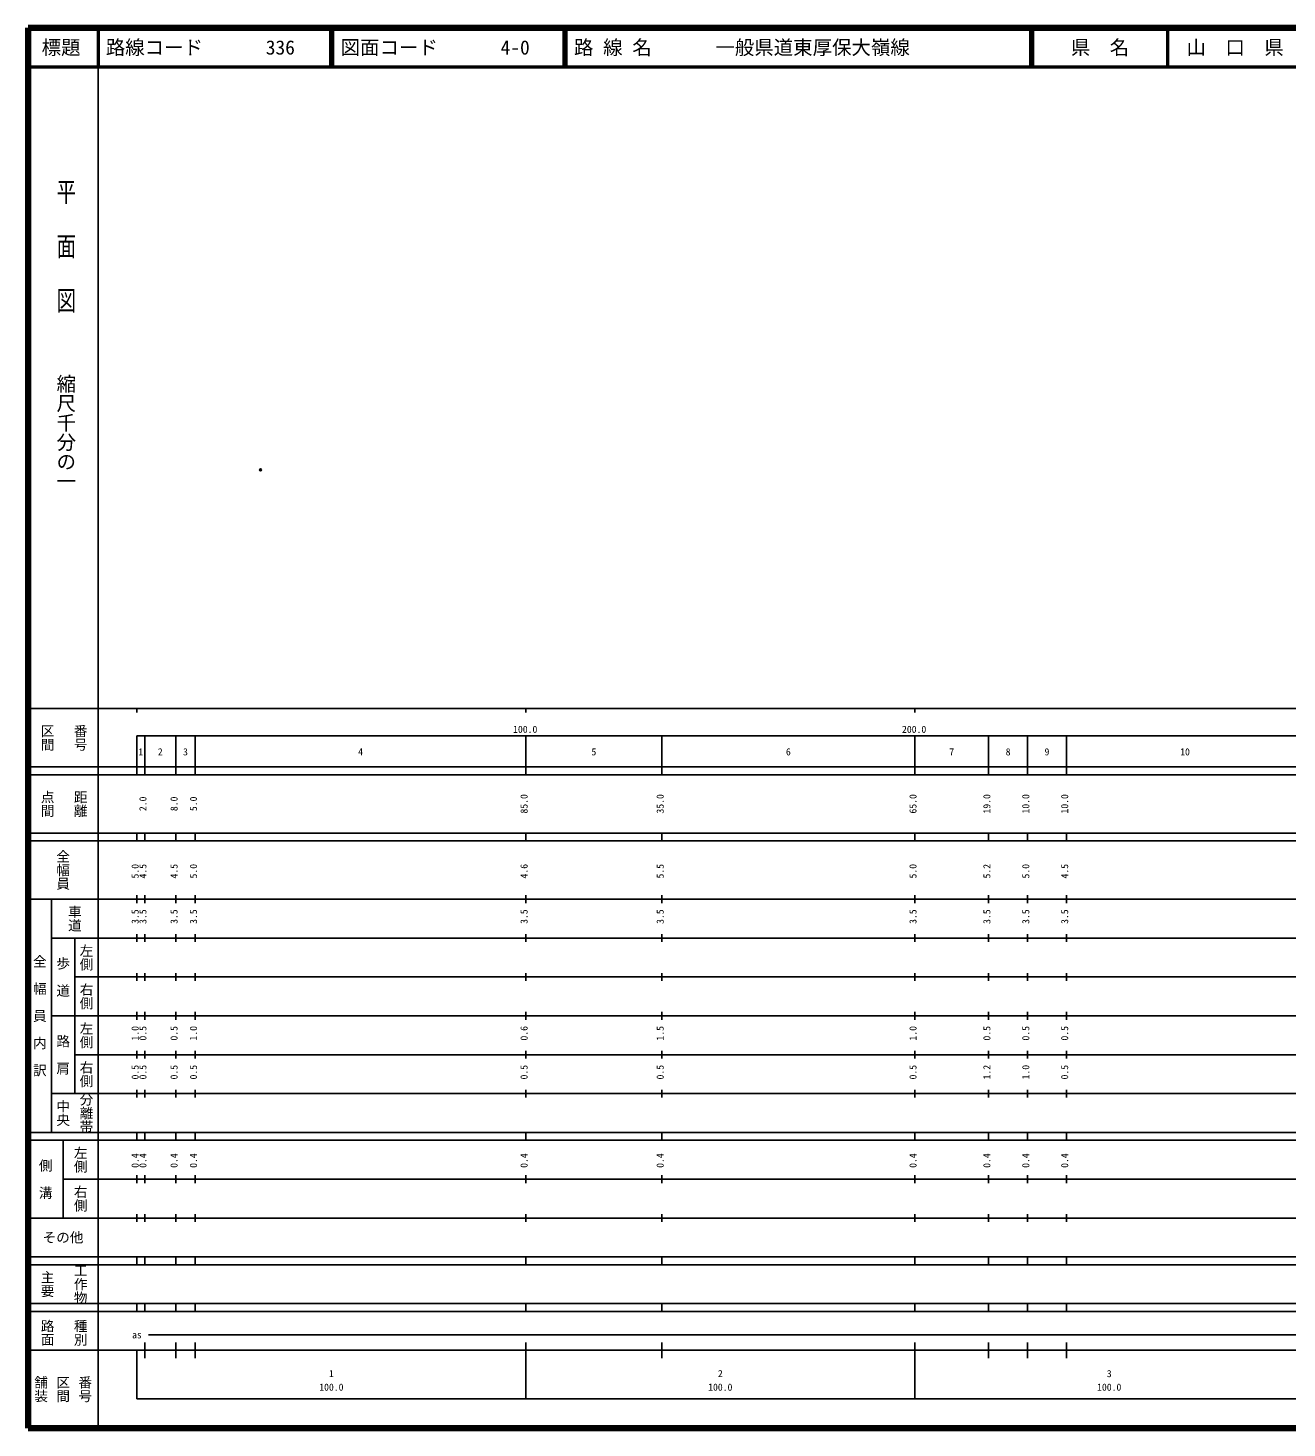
# Model space of a CAD drawing. Units: millimetres on the paper. Extents: x 40 to 680, y 20 to 380.
# Drawn here: x 40 to 363.7, y 20 to 380 of the extents above; entities that cross this region are included whole.
import ezdxf
from ezdxf.enums import TextEntityAlignment as Align

# ---------------------------------------------------------------- set-up
doc = ezdxf.new("R2010")
doc.units = ezdxf.units.MM
doc.header["$PDMODE"] = 32
doc.header["$PDSIZE"] = 0.5
doc.layers.add('M-OTRS', color=6, linetype='Continuous')
doc.layers.add('M-TTL-TXT', color=7, linetype='Continuous')
for name, color, linetype, lineweight in [('M-TTL', 2, 'Continuous', 140), ('M-TTL-BAND', 7, 'Continuous', 25), ('M-TTL-LINE', 7, 'Continuous', 50)]:
    doc.layers.add(name, color=color, linetype=linetype, lineweight=lineweight)
doc.styles.add('@ＭＳ ゴシック', font='')
doc.styles.add('ＭＳ ゴシック', font='')
doc.styles.get('@ＭＳ ゴシック').set_extended_font_data('@MS Gothic')
doc.styles.get('ＭＳ ゴシック').set_extended_font_data('MS Gothic')

msp = doc.modelspace()

# ---------------------------------------------------------------- linework, layer by layer
at = {"layer": 'M-OTRS'}
msp.add_point((99.796, 266.38), dxfattribs=at)
at = {"layer": 'M-TTL'}
for p, q in [((40, 380), (40, 20)), ((680, 380), (40, 380)), ((40, 20), (680, 20))]:
    msp.add_line(p, q, dxfattribs=at)
at = {"layer": 'M-TTL-BAND'}
for p, q in [((58, 370), (58, 20)), ((40, 205), (579, 205)), ((68, 205), (68, 204)), ((168, 205), (168, 204)), ((268, 205), (268, 204)), ((68, 198), (579, 198)), ((68, 198), (68, 188)), ((70, 188), (70, 198)), ((78, 188), (78, 198)), ((83, 188), (83, 198)), ((168, 188), (168, 198)), ((203, 188), (203, 198)), ((268, 188), (268, 198)), ((287, 188), (287, 198)), ((297, 188), (297, 198)), ((307, 188), (307, 198)), ((40, 190), (579, 190)), ((40, 188), (579, 188)), ((40, 173), (579, 173)), ((68, 171), (68, 173)), ((70, 171), (70, 173)), ((78, 171), (78, 173)), ((83, 171), (83, 173)), ((168, 171), (168, 173)), ((203, 171), (203, 173)), ((268, 171), (268, 173)), ((287, 171), (287, 173)), ((297, 171), (297, 173)), ((307, 171), (307, 173)), ((40, 171), (579, 171)), ((40, 156), (579, 156)), ((46, 96), (46, 156)), ((68, 155), (68, 157)), ((70, 155), (70, 157)), ((78, 155), (78, 157)), ((83, 155), (83, 157)), ((168, 155), (168, 157)), ((203, 155), (203, 157)), ((268, 155), (268, 157)), ((287, 155), (287, 157)), ((297, 155), (297, 157)), ((307, 155), (307, 157)), ((46, 146), (579, 146)), ((52, 146), (52, 106)), ((68, 145), (68, 147)), ((70, 145), (70, 147)), ((78, 145), (78, 147)), ((83, 145), (83, 147)), ((168, 145), (168, 147)), ((203, 145), (203, 147)), ((268, 145), (268, 147)), ((287, 145), (287, 147)), ((297, 145), (297, 147)), ((307, 145), (307, 147)), ((68, 135), (68, 137)), ((70, 135), (70, 137)), ((78, 135), (78, 137)), ((83, 135), (83, 137)), ((168, 135), (168, 137)), ((203, 135), (203, 137)), ((268, 135), (268, 137)), ((287, 135), (287, 137)), ((297, 135), (297, 137)), ((307, 135), (307, 137)), ((52, 136), (579, 136)), ((46, 126), (579, 126)), ((68, 125), (68, 127)), ((70, 125), (70, 127)), ((78, 125), (78, 127)), ((83, 125), (83, 127)), ((168, 125), (168, 127)), ((203, 125), (203, 127)), ((268, 125), (268, 127)), ((287, 125), (287, 127)), ((297, 125), (297, 127)), ((307, 125), (307, 127)), ((52, 116), (579, 116)), ((68, 115), (68, 117)), ((70, 115), (70, 117)), ((78, 115), (78, 117)), ((83, 115), (83, 117)), ((168, 115), (168, 117)), ((203, 115), (203, 117)), ((268, 115), (268, 117)), ((287, 115), (287, 117)), ((297, 115), (297, 117)), ((307, 115), (307, 117)), ((46, 106), (579, 106)), ((68, 105), (68, 107)), ((70, 105), (70, 107)), ((78, 105), (78, 107)), ((83, 105), (83, 107)), ((168, 105), (168, 107)), ((203, 105), (203, 107)), ((268, 105), (268, 107)), ((287, 105), (287, 107)), ((297, 105), (297, 107)), ((307, 105), (307, 107)), ((40, 96), (579, 96)), ((40, 94), (579, 94)), ((49, 94), (49, 74)), ((68, 94), (68, 96)), ((70, 94), (70, 96)), ((78, 94), (78, 96)), ((83, 94), (83, 96)), ((168, 94), (168, 96)), ((203, 94), (203, 96)), ((268, 94), (268, 96)), ((287, 94), (287, 96)), ((297, 94), (297, 96)), ((307, 94), (307, 96)), ((49, 84), (579, 84)), ((68, 83), (68, 85)), ((70, 83), (70, 85)), ((78, 83), (78, 85)), ((83, 83), (83, 85)), ((168, 83), (168, 85)), ((203, 83), (203, 85)), ((268, 83), (268, 85)), ((287, 83), (287, 85)), ((297, 83), (297, 85)), ((307, 83), (307, 85)), ((40, 74), (579, 74)), ((68, 73), (68, 75)), ((70, 73), (70, 75)), ((78, 73), (78, 75)), ((83, 73), (83, 75)), ((168, 73), (168, 75)), ((203, 73), (203, 75)), ((268, 73), (268, 75)), ((287, 73), (287, 75)), ((297, 73), (297, 75)), ((307, 73), (307, 75)), ((40, 64), (579, 64)), ((40, 62), (579, 62)), ((68, 62), (68, 64)), ((70, 62), (70, 64)), ((78, 62), (78, 64)), ((83, 62), (83, 64)), ((168, 62), (168, 64)), ((203, 62), (203, 64)), ((268, 62), (268, 64)), ((287, 62), (287, 64)), ((297, 62), (297, 64)), ((307, 62), (307, 64)), ((40, 52), (579, 52)), ((68, 50), (68, 52)), ((70, 50), (70, 52)), ((78, 50), (78, 52)), ((83, 50), (83, 52)), ((168, 50), (168, 52)), ((203, 50), (203, 52)), ((268, 50), (268, 52)), ((287, 50), (287, 52)), ((297, 50), (297, 52)), ((307, 50), (307, 52)), ((40, 50), (579, 50)), ((71, 44), (565, 44)), ((40, 40), (579, 40)), ((68, 40), (68, 27.5)), ((70, 38), (70, 42)), ((78, 38), (78, 42)), ((83, 38), (83, 42)), ((168, 27.5), (168, 42)), ((203, 38), (203, 42)), ((268, 27.5), (268, 42)), ((287, 38), (287, 42)), ((297, 38), (297, 42)), ((307, 38), (307, 42)), ((68, 27.5), (579, 27.5))]:
    msp.add_line(p, q, dxfattribs=at)
at = {"layer": 'M-TTL-LINE'}
for p, q in [((58, 380), (58, 370)), ((117.75, 380), (117.75, 370)), ((118.25, 380), (118.25, 370)), ((177.75, 380), (177.75, 370)), ((178.25, 380), (178.25, 370)), ((297.75, 380), (297.75, 370)), ((298.25, 380), (298.25, 370)), ((333, 380), (333, 370)), ((40, 370), (680, 370))]:
    msp.add_line(p, q, dxfattribs=at)

# ---------------------------------------------------------------- texts
at = {"layer": 'M-TTL-BAND', "style": '@ＭＳ ゴシック', "width": 1.4}
msp.add_text('平  面  図', height=3.666, rotation=270, dxfattribs=at).set_placement((49.777, 306.475), align=Align.MIDDLE_RIGHT)
at = {"layer": 'M-TTL-BAND', "style": '@ＭＳ ゴシック'}
msp.add_text('縮尺千分の一', height=3.666, rotation=270, dxfattribs=at).set_placement((49.777, 261.03), align=Align.MIDDLE_RIGHT)
for s, p in [('区間', (45, 197.5)), ('番号', (53.5, 197.5)), ('点間', (45, 180.5)), ('距離', (53.5, 180.5)), ('全幅員', (49, 163.5)), ('車道', (52, 151)), ('左側', (55, 141)), ('全\u3000幅\u3000員\u3000内\u3000訳', (43, 126)), ('歩\u3000道', (49, 136)), ('右側', (55, 131)), ('左側', (55, 121)), ('路\u3000肩', (49, 116)), ('右側', (55, 111)), ('分離帯', (55, 101)), ('中央', (49, 101)), ('左側', (53.5, 89)), ('側\u3000溝', (44.5, 84)), ('右側', (53.5, 79)), ('工作物', (53.5, 57)), ('主要', (45, 57)), ('路面', (45, 44.5)), ('種別', (53.5, 44.5)), ('舗装', (43.333, 30)), ('区間', (49, 30)), ('番号', (54.667, 30))]:
    msp.add_text(s, height=2.566, rotation=270, dxfattribs=at).set_placement(p, align=Align.MIDDLE_CENTER)
at = {"layer": 'M-TTL-BAND', "style": 'ＭＳ ゴシック'}
for s, p in [('100.0', (167.844, 198.195)), ('200.0', (267.844, 198.195)), ('1', (69, 192.405)), ('2', (74, 192.405)), ('3', (80.5, 192.405)), ('4', (125.5, 192.405)), ('5', (185.5, 192.405)), ('6', (235.5, 192.405)), ('7', (277.5, 192.405)), ('8', (292, 192.405)), ('9', (302, 192.405)), ('10', (337.5, 192.405)), ('as', (68, 42.5)), ('1', (118, 32.523)), ('2', (218, 32.523)), ('3', (318, 32.523)), ('100.0', (118, 29.033)), ('100.0', (218, 29.033)), ('100.0', (318, 29.033))]:
    msp.add_text(s, height=1.833, dxfattribs=at).set_placement(p, align=Align.BOTTOM_CENTER)
for s, p in [('2.0', (71, 180.5)), ('8.0', (79, 180.5)), ('5.0', (84, 180.5)), ('85.0', (169, 180.5)), ('35.0', (204, 180.5)), ('65.0', (269, 180.5)), ('19.0', (288, 180.5)), ('10.0', (298, 180.5)), ('10.0', (308, 180.5)), ('5.0', (69, 163.174)), ('4.5', (71, 163.174)), ('4.5', (79, 163.174)), ('5.0', (84, 163.174)), ('4.6', (169, 163.174)), ('5.5', (204, 163.174)), ('5.0', (269, 163.174)), ('5.2', (288, 163.174)), ('5.0', (298, 163.174)), ('4.5', (308, 163.174)), ('3.5', (69, 151.5)), ('3.5', (71, 151.5)), ('3.5', (79, 151.5)), ('3.5', (84, 151.5)), ('3.5', (169, 151.5)), ('3.5', (204, 151.5)), ('3.5', (269, 151.5)), ('3.5', (288, 151.5)), ('3.5', (298, 151.5)), ('3.5', (308, 151.5)), ('1.0', (69, 121.5)), ('0.5', (71, 121.5)), ('0.5', (79, 121.5)), ('1.0', (84, 121.5)), ('0.6', (169, 121.5)), ('1.5', (204, 121.5)), ('1.0', (269, 121.5)), ('0.5', (288, 121.5)), ('0.5', (298, 121.5)), ('0.5', (308, 121.5)), ('0.5', (69, 111.5)), ('0.5', (71, 111.5)), ('0.5', (79, 111.5)), ('0.5', (84, 111.5)), ('0.5', (169, 111.5)), ('0.5', (204, 111.5)), ('0.5', (269, 111.5)), ('1.2', (288, 111.5)), ('1.0', (298, 111.5)), ('0.5', (308, 111.5)), ('0.4', (69, 88.764)), ('0.4', (71, 88.764)), ('0.4', (79, 88.764)), ('0.4', (84, 88.764)), ('0.4', (169, 88.764)), ('0.4', (204, 88.764)), ('0.4', (269, 88.764)), ('0.4', (288, 88.764)), ('0.4', (298, 88.764)), ('0.4', (308, 88.764))]:
    msp.add_text(s, height=1.833, rotation=90, dxfattribs=at).set_placement(p, align=Align.BOTTOM_CENTER)
msp.add_text('その他', height=2.566, dxfattribs=at).set_placement((49, 69), align=Align.MIDDLE_CENTER)
at = {"layer": 'M-TTL-TXT', "style": 'ＭＳ ゴシック'}
for s, p in [('標題', (48.5, 375)), ('県\u3000名', (315.625, 375)), ('山\u3000口\u3000県', (350.375, 375))]:
    msp.add_text(s, height=3.666, dxfattribs=at).set_placement(p, align=Align.MIDDLE_CENTER)
for s, p in [('路線コード', (60, 375)), ('336', (101.142, 375)), ('図面コード', (120.38, 375)), ('4-0', (161.521, 375)), ('路 線 名', (180.38, 375)), ('一般県道東厚保大嶺線', (216.734, 375))]:
    msp.add_text(s, height=3.666, dxfattribs=at).set_placement(p, align=Align.MIDDLE_LEFT)

doc.saveas('drawing.dxf')
